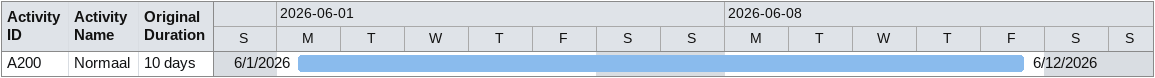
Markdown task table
| ID | Task | Original duration | Start | Finish |
|---|---|---|---|---|
| A200 | Normaal | 10d | 2026-06-01 | 2026-06-12 |
